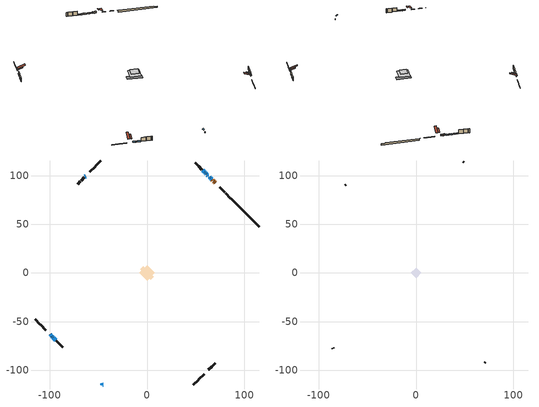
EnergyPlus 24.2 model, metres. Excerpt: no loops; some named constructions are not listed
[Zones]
conditioned space
 floor adiabatic (AdiabaticFloorConstruction): -8.2,0 0,8.2 8.2,0 0,-8.2 z3.66
 floor foundation (Slab1 construction): -7.18,4 -4,7.18 7.18,-4 4,-7.18 z-1.22
 wall outside (RimJoist1 construction): 47.7,-115.15 52.77,-110.08 / -115.15,-47.7 -110.08,-52.77 / -47.7,115.15 -52.77,110.08 / 85.79,77.06 80.71,82.14 z1.22:1.52
 wall outside (RimJoist2 construction): 53.43,-109.42 58.82,-104.03 / -109.42,-53.43 -104.03,-58.82 / -53.43,109.42 -58.82,104.03 / 80.05,82.79 74.67,88.18 z1.22:1.52
 wall outside (AdiabaticWallConstruction 1): 70.29,92.56 69.68,93.17 / 69.02,93.83 68.43,94.42 / 67.77,95.07 67.19,95.66 z1.22:3.25
 wall outside (AdiabaticWallConstruction): -99.65,-63.19 -97.92,-64.93 / 66.53,96.32 65.63,97.22 / 64.97,97.88 64.29,98.56 / -63.19,99.65 -63.96,98.89 / -97.27,-65.58 -96.93,-65.92 / 63.63,99.22 63.19,99.66 / 62.53,100.32 61.63,101.22 / 60.97,101.88 60.51,102.34 / -45.26,-115.15 -44.84,-115.15 / -96.27,-66.58 -93.92,-68.92 / 59.86,102.99 59.41,103.44 / 58.76,104.09 57.1,105.75 z1.22:2.44
 wall outside (Wall1 construction): 63.19,-99.65 66.34,-96.51 / -93.27,-69.58 -90.12,-72.73 / -64.62,98.23 -67.76,95.08 / 56.44,106.4 53.3,109.55 z1.22:6.1
 wall outside (Wall2 construction): 67,-95.85 69.98,-92.87 / -89.47,-73.38 -86.48,-76.36 / -68.42,94.43 -71.4,91.45 / 52.64,110.21 49.66,113.19 z1.22:6.1
 wall foundation (FoundationWall1 construction): 86.44,76.4,-1.22 86.44,76.4,1.22 112.28,50.57,1.22 112.28,50.57,0.19 115.15,47.7,0.19 115.15,47.7,-1.22
 window (WindowConstruction): -99.65,-63.19 -97.92,-64.93 z1.22:2.44
 window (WindowConstruction 8): 66.53,96.32 65.63,97.22 z1.22:2.44
 window (WindowConstruction 10): 64.97,97.88 64.29,98.56 z1.22:2.44
 window (WindowConstruction 11): -63.19,99.65 -63.96,98.89 z1.22:2.44
 window (WindowConstruction 1): -97.26,-65.58 -96.93,-65.92 z1.22:2.44
 window (WindowConstruction 2): 63.63,99.22 63.19,99.66 z1.22:2.44
 window (WindowConstruction 3): 62.53,100.32 61.63,101.22 z1.22:2.44
 window (WindowConstruction 4): 60.97,101.88 60.51,102.34 z1.22:2.44
 window (WindowConstruction 9): -45.26,-115.15 -44.85,-115.15 z1.22:2.44
 window (WindowConstruction 5): -96.27,-66.58 -93.92,-68.92 z1.22:2.44
 window (WindowConstruction 6): 59.85,102.99 59.41,103.43 z1.22:2.44
 window (WindowConstruction 7): 58.76,104.09 57.1,105.75 z1.22:2.44
 door (Door): 70.29,92.56 69.68,93.17 z1.22:3.25
 door (Door 1): 69.02,93.83 68.43,94.42 z1.22:3.25
 door (Door 2): 67.77,95.08 67.19,95.66 z1.22:3.25
 ceiling adiabatic (AdiabaticFloorConstruction): 0,-8.2 8.2,0 0,8.2 -8.2,0 z3.66
 roof outside (Roof2 construction): 62.54,-100.31,6.1 59.06,-96.84,8.14 58.12,-97.78,8.14 61.6,-101.25,6.1; -100.31,-62.54,6.1 -96.84,-59.06,8.14 -97.78,-58.12,8.14 -101.25,-61.6,6.1; -62.54,100.31,6.1 -59.06,96.84,8.14 -58.12,97.78,8.14 -61.6,101.25,6.1; 70.95,91.9,6.1 67.47,88.43,8.14 68.41,87.49,8.14 71.89,90.96,6.1
 roof outside (AdiabaticRoofConstruction): -46.19,-115.15,6.1 -46.19,-113.76,6.68 -47.7,-113.76,6.68 -47.7,-115.15,6.1
 skylight (SkylightConstruction): -46.19,-115.15,6.1 -46.19,-113.76,6.68 -47.7,-113.76,6.68 -47.7,-115.15,6.1
attic - vented
 floor to conditioned space (Floor1 construction Reversed): -5.63,0 0,5.63 5.63,0 0,-5.63 z6.1
 wall outside (Wall3 construction): 70.63,-92.21 71.28,-91.56 / -85.83,-77.02 -85.18,-77.67 / -72.06,90.79 -72.71,90.14 / 49,113.84 48.35,114.49 z1.22:6.1
 roof outside (Roof1 construction): 60.94,-101.91,6.1 55.53,-96.5,9.29 54.06,-97.96,9.29 59.47,-103.38,6.1; -101.91,-60.94,6.1 -96.5,-55.53,9.29 -97.96,-54.06,9.29 -103.38,-59.47,6.1; -60.94,101.91,6.1 -55.53,96.5,9.29 -54.06,97.96,9.29 -59.47,103.38,6.1; 72.54,90.3,6.1 67.13,84.89,9.29 68.6,83.42,9.29 74.01,88.84,6.1
[Material] Roughness=Rough; Thermal Absorptance=0.9
Name | Thickness {m} | Conductivity {W/m-K} | Density {kg/m3} | Specific Heat {J/kg-K} | Solar Absorptance | Visible Absorptance
ceiling loosefill ins | 0.169333 | 0.0480833 | 16.02 | 1046.75 | 0.7 | 0.7
ceiling stud and cavity | 0.1397 | 0.146378 | 65.682 | 1177.47 | 0.7 | 0.7
gypsum board | 0.0127 | 0.160291 | 801 | 837.4 | 0.6 | 0.6
[Construction]
Floor1 construction: ceiling loosefill ins, ceiling stud and cavity, gypsum board
[EnergyManagementSystem:OutputVariable] Type of Data in Variable=Summed; Update Frequency=ZoneTimestep
Name | EMS Variable | EMS Program or Subroutine | Units
loads_clg_foundation_walls_annual_outvar; Energy Management System Output Variable 29 | loads_clg_foundation_walls | component_loads_program | J
loads_clg_doors_annual_outvar; Energy Management System Output Variable 30 | loads_clg_doors | component_loads_program | J
loads_clg_windows_conduction_annual_outvar; Energy Management System Output Variable 31 | loads_clg_windows_conduction | component_loads_program | J
loads_clg_windows_solar_annual_outvar; Energy Management System Output Variable 32 | loads_clg_windows_solar | component_loads_program | J
loads_clg_skylights_conduction_annual_outvar; Energy Management System Output Variable 33 | loads_clg_skylights_conduction | component_loads_program | J
loads_clg_skylights_solar_annual_outvar; Energy Management System Output Variable 34 | loads_clg_skylights_solar | component_loads_program | J
loads_clg_floors_annual_outvar; Energy Management System Output Variable 35 | loads_clg_floors | component_loads_program | J
loads_clg_slabs_annual_outvar; Energy Management System Output Variable 36 | loads_clg_slabs | component_loads_program | J
loads_clg_internal_mass_annual_outvar; Energy Management System Output Variable 37 | loads_clg_internal_mass | component_loads_program | J
loads_clg_infil_annual_outvar; Energy Management System Output Variable 38 | loads_clg_infil | component_loads_program | J
loads_clg_natvent_annual_outvar; Energy Management System Output Variable 39 | loads_clg_natvent | component_loads_program | J
loads_clg_mechvent_annual_outvar; Energy Management System Output Variable 40 | loads_clg_mechvent | component_loads_program | J
loads_clg_whf_annual_outvar; Energy Management System Output Variable 41 | loads_clg_whf | component_loads_program | J
loads_clg_ducts_annual_outvar; Energy Management System Output Variable 42 | loads_clg_ducts | component_loads_program | J
loads_clg_intgains_annual_outvar; Energy Management System Output Variable 43 | loads_clg_intgains | component_loads_program | J
loads_clg_lighting_annual_outvar; Energy Management System Output Variable 44 | loads_clg_lighting | component_loads_program | J
loads_htg_tot_annual_outvar; Energy Management System Output Variable 1; Energy Management System Output Variable 45 | loads_htg_tot | total_loads_program | J
loads_clg_tot_annual_outvar; Energy Management System Output Variable 2; Energy Management System Output Variable 46 | loads_clg_tot | total_loads_program | J
Energy Management System Output Variable 3 | htg_unmet_hours | unmet_hours_program | hr
Energy Management System Output Variable 4 | clg_unmet_hours | unmet_hours_program | hr
Energy Management System Output Variable 5 | loads_htg_roofs | component_loads_program | J
Energy Management System Output Variable 6 | loads_htg_ceilings | component_loads_program | J
Energy Management System Output Variable 7 | loads_htg_walls | component_loads_program | J
Energy Management System Output Variable 8 | loads_htg_rim_joists | component_loads_program | J
Energy Management System Output Variable 9 | loads_htg_foundation_walls | component_loads_program | J
Energy Management System Output Variable 10 | loads_htg_doors | component_loads_program | J
Energy Management System Output Variable 11 | loads_htg_windows_conduction | component_loads_program | J
Energy Management System Output Variable 12 | loads_htg_windows_solar | component_loads_program | J
Energy Management System Output Variable 13 | loads_htg_skylights_conduction | component_loads_program | J
Energy Management System Output Variable 14 | loads_htg_skylights_solar | component_loads_program | J
Energy Management System Output Variable 15 | loads_htg_floors | component_loads_program | J
Energy Management System Output Variable 16 | loads_htg_slabs | component_loads_program | J
Energy Management System Output Variable 17 | loads_htg_internal_mass | component_loads_program | J
Energy Management System Output Variable 18 | loads_htg_infil | component_loads_program | J
Energy Management System Output Variable 19 | loads_htg_natvent | component_loads_program | J
Energy Management System Output Variable 20 | loads_htg_mechvent | component_loads_program | J
Energy Management System Output Variable 21 | loads_htg_whf | component_loads_program | J
Energy Management System Output Variable 22 | loads_htg_ducts | component_loads_program | J
Energy Management System Output Variable 23 | loads_htg_intgains | component_loads_program | J
Energy Management System Output Variable 24 | loads_htg_lighting | component_loads_program | J
Energy Management System Output Variable 25 | loads_clg_roofs | component_loads_program | J
Energy Management System Output Variable 26 | loads_clg_ceilings | component_loads_program | J
Energy Management System Output Variable 27 | loads_clg_walls | component_loads_program | J
Energy Management System Output Variable 28 | loads_clg_rim_joists | component_loads_program | J
[Schedule:Day:Interval]
interior lighting schedule day: No, 01:00, 0.108182, 04:00, 0.0901515, 05:00, 0.0991667, 06:00, 0.162273, 07:00, 0.270455, 08:00, 0.342576, 10:00, 0.369621, 11:00, 0.351591, 12:00, 0.333561, 13:00, 0.324545, 14:00, 0.31553, 15:00, 0.333561, 16:00, 0.369621, 17:00, 0.450758, 18:00, 0.585985, 19:00, 0.775303, 20:00, 0.955606, 21:00, 0.991667, 22:00, 0.712197, 23:00, 0.360606, 24:00, 0.162273
interior lighting schedule day 1: No, 01:00, 0.100909, 04:00, 0.0840909, 05:00, 0.0925, 06:00, 0.151364, 07:00, 0.252273, 08:00, 0.319545, 10:00, 0.344773, 11:00, 0.327955, 12:00, 0.311136, 13:00, 0.302727, 14:00, 0.294318, 15:00, 0.311136, 16:00, 0.344773, 17:00, 0.420455, 18:00, 0.546591, 19:00, 0.723182, 20:00, 0.891364, 21:00, 0.925, 22:00, 0.664318, 23:00, 0.336364, 24:00, 0.151364
interior lighting schedule day 2: No, 01:00, 0.0927273, 04:00, 0.0772727, 05:00, 0.085, 06:00, 0.139091, 07:00, 0.231818, 08:00, 0.293636, 10:00, 0.316818, 11:00, 0.301364, 12:00, 0.285909, 13:00, 0.278182, 14:00, 0.270455, 15:00, 0.285909, 16:00, 0.316818, 17:00, 0.386364, 18:00, 0.502273, 19:00, 0.664545, 20:00, 0.819091, 21:00, 0.85, 22:00, 0.610455, 23:00, 0.309091, 24:00, 0.139091
interior lighting schedule day 3: No, 01:00, 0.0845455, 04:00, 0.0704545, 05:00, 0.0775, 06:00, 0.126818, 07:00, 0.211364, 08:00, 0.267727, 10:00, 0.288864, 11:00, 0.274773, 12:00, 0.260682, 13:00, 0.253636, 14:00, 0.246591, 15:00, 0.260682, 16:00, 0.288864, 17:00, 0.352273, 18:00, 0.457955, 19:00, 0.605909, 20:00, 0.746818, 21:00, 0.775, 22:00, 0.556591, 23:00, 0.281818, 24:00, 0.126818
interior lighting schedule day 4: No, 01:00, 0.0763636, 04:00, 0.0636364, 05:00, 0.07, 06:00, 0.114545, 07:00, 0.190909, 08:00, 0.241818, 10:00, 0.260909, 11:00, 0.248182, 12:00, 0.235455, 13:00, 0.229091, 14:00, 0.222727, 15:00, 0.235455, 16:00, 0.260909, 17:00, 0.318182, 18:00, 0.413636, 19:00, 0.547273, 20:00, 0.674545, 21:00, 0.7, 22:00, 0.502727, 23:00, 0.254545, 24:00, 0.114545
interior lighting schedule day 5: No, 01:00, 0.0727273, 04:00, 0.0606061, 05:00, 0.0666667, 06:00, 0.109091, 07:00, 0.181818, 08:00, 0.230303, 10:00, 0.248485, 11:00, 0.236364, 12:00, 0.224242, 13:00, 0.218182, 14:00, 0.212121, 15:00, 0.224242, 16:00, 0.248485, 17:00, 0.30303, 18:00, 0.393939, 19:00, 0.521212, 20:00, 0.642424, 21:00, 0.666667, 22:00, 0.478788, 23:00, 0.242424, 24:00, 0.109091
interior lighting schedule day 6: No, 01:00, 0.0745455, 04:00, 0.0621212, 05:00, 0.0683333, 06:00, 0.111818, 07:00, 0.186364, 08:00, 0.236061, 10:00, 0.254697, 11:00, 0.242273, 12:00, 0.229848, 13:00, 0.223636, 14:00, 0.217424, 15:00, 0.229848, 16:00, 0.254697, 17:00, 0.310606, 18:00, 0.403788, 19:00, 0.534242, 20:00, 0.658485, 21:00, 0.683333, 22:00, 0.490758, 23:00, 0.248485, 24:00, 0.111818
interior lighting schedule day 7: No, 01:00, 0.08, 04:00, 0.0666667, 05:00, 0.0733333, 06:00, 0.12, 07:00, 0.2, 08:00, 0.253333, 10:00, 0.273333, 11:00, 0.26, 12:00, 0.246667, 13:00, 0.24, 14:00, 0.233333, 15:00, 0.246667, 16:00, 0.273333, 17:00, 0.333333, 18:00, 0.433333, 19:00, 0.573333, 20:00, 0.706667, 21:00, 0.733333, 22:00, 0.526667, 23:00, 0.266667, 24:00, 0.12
interior lighting schedule day 8: No, 01:00, 0.0890909, 04:00, 0.0742424, 05:00, 0.0816667, 06:00, 0.133636, 07:00, 0.222727, 08:00, 0.282121, 10:00, 0.304394, 11:00, 0.289545, 12:00, 0.274697, 13:00, 0.267273, 14:00, 0.259848, 15:00, 0.274697, 16:00, 0.304394, 17:00, 0.371212, 18:00, 0.482576, 19:00, 0.638485, 20:00, 0.78697, 21:00, 0.816667, 22:00, 0.586515, 23:00, 0.29697, 24:00, 0.133636
interior lighting schedule day 9: No, 01:00, 0.0972727, 04:00, 0.0810606, 05:00, 0.0891667, 06:00, 0.145909, 07:00, 0.243182, 08:00, 0.30803, 10:00, 0.332348, 11:00, 0.316136, 12:00, 0.299924, 13:00, 0.291818, 14:00, 0.283712, 15:00, 0.299924, 16:00, 0.332348, 17:00, 0.405303, 18:00, 0.526894, 19:00, 0.697121, 20:00, 0.859242, 21:00, 0.891667, 22:00, 0.640379, 23:00, 0.324242, 24:00, 0.145909
interior lighting schedule day 10: No, 01:00, 0.105455, 04:00, 0.0878788, 05:00, 0.0966667, 06:00, 0.158182, 07:00, 0.263636, 08:00, 0.333939, 10:00, 0.360303, 11:00, 0.342727, 12:00, 0.325152, 13:00, 0.316364, 14:00, 0.307576, 15:00, 0.325152, 16:00, 0.360303, 17:00, 0.439394, 18:00, 0.571212, 19:00, 0.755758, 20:00, 0.931515, 21:00, 0.966667, 22:00, 0.694242, 23:00, 0.351515, 24:00, 0.158182
interior lighting schedule day 11: No, 01:00, 0.109091, 04:00, 0.0909091, 05:00, 0.1, 06:00, 0.163636, 07:00, 0.272727, 08:00, 0.345455, 10:00, 0.372727, 11:00, 0.354545, 12:00, 0.336364, 13:00, 0.327273, 14:00, 0.318182, 15:00, 0.336364, 16:00, 0.372727, 17:00, 0.454545, 18:00, 0.590909, 19:00, 0.781818, 20:00, 0.963636, 21:00, 1, 22:00, 0.718182, 23:00, 0.363636, 24:00, 0.163636
interior lighting schedule default day; occupants schedule default day; clothes dryer schedule default day; cooking range schedule default day; mech vent range fan 0 schedule default day; misc plug loads schedule default day; general water use schedule default day; heating setpoint default day; cooling setpoint default day; clothes dryer exhaust 0 schedule default day; cooling season schedule day; cooling season schedule day 2; cooling season schedule default day; exterior lighting schedule default day; natural vent schedule default day: No, 24:00, 0
occupants schedule day: No, 05:00, 0.426829, 06:00, 0.719512, 07:00, 1, 08:00, 0.670732, 09:00, 0.329268, 14:00, 0.170732, 15:00, 0.231707, 16:00, 0.329268, 17:00, 0.5, 18:00, 0.670732, 19:00, 0.829268, 21:00, 1, 22:00, 0.853659, 23:00, 0.646341, 24:00, 0.426829
clothes dryer schedule day; clothes dryer exhaust 0 schedule day: No, 01:00, 0.123457, 02:00, 0.0740741, 03:00, 0.0493827, 04:00, 0.0246914, 05:00, 0.0493827, 06:00, 0.0740741, 07:00, 0.197531, 08:00, 0.395062, 09:00, 0.592593, 10:00, 0.839506, 11:00, 0.962963, 12:00, 1, 13:00, 0.91358, 14:00, 0.82716, 15:00, 0.716049, 16:00, 0.753086, 17:00, 0.679012, 18:00, 0.666667, 20:00, 0.62963, 21:00, 0.641975, 22:00, 0.666667, 23:00, 0.54321, 24:00, 0.296296
cooking range schedule day: No, 05:00, 0.0597015, 06:00, 0.11194, 07:00, 0.171642, 08:00, 0.291045, 11:00, 0.343284, 12:00, 0.402985, 13:00, 0.462687, 14:00, 0.343284, 15:00, 0.291045, 16:00, 0.402985, 17:00, 0.567164, 18:00, 1, 19:00, 0.850746, 20:00, 0.432836, 21:00, 0.291045, 22:00, 0.231343, 23:00, 0.171642, 24:00, 0.11194
mech vent range fan 0 schedule day: No, 18:00, 0, 19:00, 1, 20:00, 0.2, 24:00, 0
misc plug loads schedule day: No, 06:00, 0.705882, 07:00, 0.745098, 08:00, 0.803922, 15:00, 0.823529, 16:00, 0.862745, 17:00, 0.921569, 18:00, 0.980392, 19:00, 1, 20:00, 0.980392, 21:00, 0.941176, 22:00, 0.862745, 23:00, 0.784314, 24:00, 0.72549
general water use schedule day: No, 01:00, 0.315068, 03:00, 0.287671, 04:00, 0.342466, 05:00, 0.369863, 06:00, 0.520548, 07:00, 0.60274, 08:00, 0.534247, 10:00, 0.506849, 11:00, 0.465753, 14:00, 0.479452, 15:00, 0.534247, 16:00, 0.589041, 17:00, 0.69863, 18:00, 0.876712, 19:00, 0.890411, 20:00, 0.986301, 21:00, 1, 22:00, 0.863014, 23:00, 0.616438, 24:00, 0.465753
heating setpoint day: No, 07:00, 18, 23:00, 21, 24:00, 18
cooling setpoint day: No, 24:00, 25
cooling season schedule day 1: No, 24:00, 1
exterior lighting schedule day: No, 01:00, 0.566667, 03:00, 0.524167, 05:00, 0.495833, 06:00, 0.5525, 07:00, 0.623333, 08:00, 0.580833, 09:00, 0.439167, 10:00, 0.354167, 12:00, 0.34, 13:00, 0.354167, 14:00, 0.396667, 15:00, 0.425, 16:00, 0.495833, 17:00, 0.623333, 18:00, 0.793333, 19:00, 0.906667, 20:00, 0.963333, 21:00, 0.991667, 22:00, 0.920833, 23:00, 0.793333, 24:00, 0.665833
exterior lighting schedule day 1: No, 01:00, 0.528571, 03:00, 0.488929, 05:00, 0.4625, 06:00, 0.515357, 07:00, 0.581429, 08:00, 0.541786, 09:00, 0.409643, 10:00, 0.330357, 12:00, 0.317143, 13:00, 0.330357, 14:00, 0.37, 15:00, 0.396429, 16:00, 0.4625, 17:00, 0.581429, 18:00, 0.74, 19:00, 0.845714, 20:00, 0.898571, 21:00, 0.925, 22:00, 0.858929, 23:00, 0.74, 24:00, 0.621071
exterior lighting schedule day 10: No, 01:00, 0.552381, 03:00, 0.510952, 05:00, 0.483333, 06:00, 0.538571, 07:00, 0.607619, 08:00, 0.56619, 09:00, 0.428095, 10:00, 0.345238, 12:00, 0.331429, 13:00, 0.345238, 14:00, 0.386667, 15:00, 0.414286, 16:00, 0.483333, 17:00, 0.607619, 18:00, 0.773333, 19:00, 0.88381, 20:00, 0.939048, 21:00, 0.966667, 22:00, 0.897619, 23:00, 0.773333, 24:00, 0.649048
exterior lighting schedule day 11: No, 01:00, 0.571429, 03:00, 0.528571, 05:00, 0.5, 06:00, 0.557143, 07:00, 0.628571, 08:00, 0.585714, 09:00, 0.442857, 10:00, 0.357143, 12:00, 0.342857, 13:00, 0.357143, 14:00, 0.4, 15:00, 0.428571, 16:00, 0.5, 17:00, 0.628571, 18:00, 0.8, 19:00, 0.914286, 20:00, 0.971429, 21:00, 1, 22:00, 0.928571, 23:00, 0.8, 24:00, 0.671429
exterior lighting schedule day 2: No, 01:00, 0.485714, 03:00, 0.449286, 05:00, 0.425, 06:00, 0.473571, 07:00, 0.534286, 08:00, 0.497857, 09:00, 0.376429, 10:00, 0.303571, 12:00, 0.291429, 13:00, 0.303571, 14:00, 0.34, 15:00, 0.364286, 16:00, 0.425, 17:00, 0.534286, 18:00, 0.68, 19:00, 0.777143, 20:00, 0.825714, 21:00, 0.85, 22:00, 0.789286, 23:00, 0.68, 24:00, 0.570714
exterior lighting schedule day 3: No, 01:00, 0.442857, 03:00, 0.409643, 05:00, 0.3875, 06:00, 0.431786, 07:00, 0.487143, 08:00, 0.453929, 09:00, 0.343214, 10:00, 0.276786, 12:00, 0.265714, 13:00, 0.276786, 14:00, 0.31, 15:00, 0.332143, 16:00, 0.3875, 17:00, 0.487143, 18:00, 0.62, 19:00, 0.708571, 20:00, 0.752857, 21:00, 0.775, 22:00, 0.719643, 23:00, 0.62, 24:00, 0.520357
exterior lighting schedule day 4: No, 01:00, 0.4, 03:00, 0.37, 05:00, 0.35, 06:00, 0.39, 07:00, 0.44, 08:00, 0.41, 09:00, 0.31, 10:00, 0.25, 12:00, 0.24, 13:00, 0.25, 14:00, 0.28, 15:00, 0.3, 16:00, 0.35, 17:00, 0.44, 18:00, 0.56, 19:00, 0.64, 20:00, 0.68, 21:00, 0.7, 22:00, 0.65, 23:00, 0.56, 24:00, 0.47
exterior lighting schedule day 5: No, 01:00, 0.380952, 03:00, 0.352381, 05:00, 0.333333, 06:00, 0.371429, 07:00, 0.419048, 08:00, 0.390476, 09:00, 0.295238, 10:00, 0.238095, 12:00, 0.228571, 13:00, 0.238095, 14:00, 0.266667, 15:00, 0.285714, 16:00, 0.333333, 17:00, 0.419048, 18:00, 0.533333, 19:00, 0.609524, 20:00, 0.647619, 21:00, 0.666667, 22:00, 0.619048, 23:00, 0.533333, 24:00, 0.447619
exterior lighting schedule day 6: No, 01:00, 0.390476, 03:00, 0.36119, 05:00, 0.341667, 06:00, 0.380714, 07:00, 0.429524, 08:00, 0.400238, 09:00, 0.302619, 10:00, 0.244048, 12:00, 0.234286, 13:00, 0.244048, 14:00, 0.273333, 15:00, 0.292857, 16:00, 0.341667, 17:00, 0.429524, 18:00, 0.546667, 19:00, 0.624762, 20:00, 0.66381, 21:00, 0.683333, 22:00, 0.634524, 23:00, 0.546667, 24:00, 0.45881
exterior lighting schedule day 7: No, 01:00, 0.419048, 03:00, 0.387619, 05:00, 0.366667, 06:00, 0.408571, 07:00, 0.460952, 08:00, 0.429524, 09:00, 0.324762, 10:00, 0.261905, 12:00, 0.251429, 13:00, 0.261905, 14:00, 0.293333, 15:00, 0.314286, 16:00, 0.366667, 17:00, 0.460952, 18:00, 0.586667, 19:00, 0.670476, 20:00, 0.712381, 21:00, 0.733333, 22:00, 0.680952, 23:00, 0.586667, 24:00, 0.492381
exterior lighting schedule day 8: No, 01:00, 0.466667, 03:00, 0.431667, 05:00, 0.408333, 06:00, 0.455, 07:00, 0.513333, 08:00, 0.478333, 09:00, 0.361667, 10:00, 0.291667, 12:00, 0.28, 13:00, 0.291667, 14:00, 0.326667, 15:00, 0.35, 16:00, 0.408333, 17:00, 0.513333, 18:00, 0.653333, 19:00, 0.746667, 20:00, 0.793333, 21:00, 0.816667, 22:00, 0.758333, 23:00, 0.653333, 24:00, 0.548333
exterior lighting schedule day 9: No, 01:00, 0.509524, 03:00, 0.47131, 05:00, 0.445833, 06:00, 0.496786, 07:00, 0.560476, 08:00, 0.522262, 09:00, 0.394881, 10:00, 0.318452, 12:00, 0.305714, 13:00, 0.318452, 14:00, 0.356667, 15:00, 0.382143, 16:00, 0.445833, 17:00, 0.560476, 18:00, 0.713333, 19:00, 0.815238, 20:00, 0.86619, 21:00, 0.891667, 22:00, 0.827976, 23:00, 0.713333, 24:00, 0.59869
[Schedule:Week:Daily]
heating setpoint Week Rule - Jan1-Dec31: heating setpoint day, heating setpoint day, heating setpoint day, heating setpoint day, heating setpoint day, heating setpoint day, heating setpoint day, heating setpoint default day, heating setpoint default day, heating setpoint default day, heating setpoint default day, heating setpoint default day
cooling setpoint Week Rule - Jan1-Dec31: cooling setpoint day, cooling setpoint day, cooling setpoint day, cooling setpoint day, cooling setpoint day, cooling setpoint day, cooling setpoint day, cooling setpoint default day, cooling setpoint default day, cooling setpoint default day, cooling setpoint default day, cooling setpoint default day
clothes dryer exhaust 0 schedule Week Rule - Jan1-Dec31: clothes dryer exhaust 0 schedule day, clothes dryer exhaust 0 schedule day, clothes dryer exhaust 0 schedule day, clothes dryer exhaust 0 schedule day, clothes dryer exhaust 0 schedule day, clothes dryer exhaust 0 schedule day, clothes dryer exhaust 0 schedule day, clothes dryer exhaust 0 schedule default day, clothes dryer exhaust 0 schedule default day, clothes dryer exhaust 0 schedule default day, clothes dryer exhaust 0 schedule default day, clothes dryer exhaust 0 schedule default day
cooling season schedule Week Rule - Jan1-May26: cooling season schedule day, cooling season schedule day, cooling season schedule day, cooling season schedule day, cooling season schedule day, cooling season schedule day, cooling season schedule day, cooling season schedule default day, cooling season schedule default day, cooling season schedule default day, cooling season schedule default day, cooling season schedule default day
cooling season schedule Week Rule - May27-Jun2: cooling season schedule day, cooling season schedule day, cooling season schedule day, cooling season schedule day, cooling season schedule day, cooling season schedule day 1, cooling season schedule day 1, cooling season schedule default day, cooling season schedule default day, cooling season schedule default day, cooling season schedule default day, cooling season schedule default day
cooling season schedule Week Rule - Jun3-Sep29: cooling season schedule day 1, cooling season schedule day 1, cooling season schedule day 1, cooling season schedule day 1, cooling season schedule day 1, cooling season schedule day 1, cooling season schedule day 1, cooling season schedule default day, cooling season schedule default day, cooling season schedule default day, cooling season schedule default day, cooling season schedule default day
cooling season schedule Week Rule - Sep30-Oct6: cooling season schedule day 1, cooling season schedule day 2, cooling season schedule day 2, cooling season schedule day 2, cooling season schedule day 2, cooling season schedule day 2, cooling season schedule day 2, cooling season schedule default day, cooling season schedule default day, cooling season schedule default day, cooling season schedule default day, cooling season schedule default day
cooling season schedule Week Rule - Oct7-Dec31: cooling season schedule day 2, cooling season schedule day 2, cooling season schedule day 2, cooling season schedule day 2, cooling season schedule day 2, cooling season schedule day 2, cooling season schedule day 2, cooling season schedule default day, cooling season schedule default day, cooling season schedule default day, cooling season schedule default day, cooling season schedule default day
exterior lighting schedule Week Rule - Jul29-Aug4: exterior lighting schedule day 6, exterior lighting schedule day 6, exterior lighting schedule day 6, exterior lighting schedule day 7, exterior lighting schedule day 7, exterior lighting schedule day 7, exterior lighting schedule day 7, exterior lighting schedule default day, exterior lighting schedule default day, exterior lighting schedule default day, exterior lighting schedule default day, exterior lighting schedule default day
exterior lighting schedule Week Rule - Aug5-Aug25: exterior lighting schedule day 7, exterior lighting schedule day 7, exterior lighting schedule day 7, exterior lighting schedule day 7, exterior lighting schedule day 7, exterior lighting schedule day 7, exterior lighting schedule day 7, exterior lighting schedule default day, exterior lighting schedule default day, exterior lighting schedule default day, exterior lighting schedule default day, exterior lighting schedule default day
exterior lighting schedule Week Rule - Aug26-Sep1: exterior lighting schedule day 7, exterior lighting schedule day 7, exterior lighting schedule day 7, exterior lighting schedule day 7, exterior lighting schedule day 7, exterior lighting schedule day 7, exterior lighting schedule day 8, exterior lighting schedule default day, exterior lighting schedule default day, exterior lighting schedule default day, exterior lighting schedule default day, exterior lighting schedule default day
exterior lighting schedule Week Rule - Sep2-Sep29: exterior lighting schedule day 8, exterior lighting schedule day 8, exterior lighting schedule day 8, exterior lighting schedule day 8, exterior lighting schedule day 8, exterior lighting schedule day 8, exterior lighting schedule day 8, exterior lighting schedule default day, exterior lighting schedule default day, exterior lighting schedule default day, exterior lighting schedule default day, exterior lighting schedule default day
exterior lighting schedule Week Rule - Sep30-Oct6: exterior lighting schedule day 8, exterior lighting schedule day 9, exterior lighting schedule day 9, exterior lighting schedule day 9, exterior lighting schedule day 9, exterior lighting schedule day 9, exterior lighting schedule day 9, exterior lighting schedule default day, exterior lighting schedule default day, exterior lighting schedule default day, exterior lighting schedule default day, exterior lighting schedule default day
exterior lighting schedule Week Rule - Oct7-Oct27: exterior lighting schedule day 9, exterior lighting schedule day 9, exterior lighting schedule day 9, exterior lighting schedule day 9, exterior lighting schedule day 9, exterior lighting schedule day 9, exterior lighting schedule day 9, exterior lighting schedule default day, exterior lighting schedule default day, exterior lighting schedule default day, exterior lighting schedule default day, exterior lighting schedule default day
exterior lighting schedule Week Rule - Oct28-Nov3: exterior lighting schedule day 9, exterior lighting schedule day 9, exterior lighting schedule day 9, exterior lighting schedule day 9, exterior lighting schedule day 10, exterior lighting schedule day 10, exterior lighting schedule day 10, exterior lighting schedule default day, exterior lighting schedule default day, exterior lighting schedule default day, exterior lighting schedule default day, exterior lighting schedule default day
exterior lighting schedule Week Rule - Nov4-Nov24: exterior lighting schedule day 10, exterior lighting schedule day 10, exterior lighting schedule day 10, exterior lighting schedule day 10, exterior lighting schedule day 10, exterior lighting schedule day 10, exterior lighting schedule day 10, exterior lighting schedule default day, exterior lighting schedule default day, exterior lighting schedule default day, exterior lighting schedule default day, exterior lighting schedule default day
exterior lighting schedule Week Rule - Nov25-Dec1: exterior lighting schedule day 10, exterior lighting schedule day 10, exterior lighting schedule day 10, exterior lighting schedule day 10, exterior lighting schedule day 10, exterior lighting schedule day 10, exterior lighting schedule day 11, exterior lighting schedule default day, exterior lighting schedule default day, exterior lighting schedule default day, exterior lighting schedule default day, exterior lighting schedule default day
exterior lighting schedule Week Rule - Dec2-Dec31: exterior lighting schedule day 11, exterior lighting schedule day 11, exterior lighting schedule day 11, exterior lighting schedule day 11, exterior lighting schedule day 11, exterior lighting schedule day 11, exterior lighting schedule day 11, exterior lighting schedule default day, exterior lighting schedule default day, exterior lighting schedule default day, exterior lighting schedule default day, exterior lighting schedule default day
natural vent schedule Week Rule - Jan1-Dec31: natural vent schedule default day, natural vent schedule default day, natural vent schedule default day, natural vent schedule default day, natural vent schedule default day, natural vent schedule default day, natural vent schedule default day, natural vent schedule default day, natural vent schedule default day, natural vent schedule default day, natural vent schedule default day, natural vent schedule default day
[Schedule:Year]
heating setpoint: heating setpoint Week Rule - Jan1-Dec31, 1, 1, 12, 31
cooling setpoint: cooling setpoint Week Rule - Jan1-Dec31, 1, 1, 12, 31
clothes dryer exhaust 0 schedule: clothes dryer exhaust 0 schedule Week Rule - Jan1-Dec31, 1, 1, 12, 31
cooling season schedule: cooling season schedule Week Rule - Jan1-May26, 1, 1, 5, 26, cooling season schedule Week Rule - May27-Jun2, 5, 27, 6, 2, cooling season schedule Week Rule - Jun3-Sep29, 6, 3, 9, 29, cooling season schedule Week Rule - Sep30-Oct6, 9, 30, 10, 6, cooling season schedule Week Rule - Oct7-Dec31, 10, 7, 12, 31
natural vent schedule: natural vent schedule Week Rule - Jan1-Dec31, 1, 1, 12, 31
